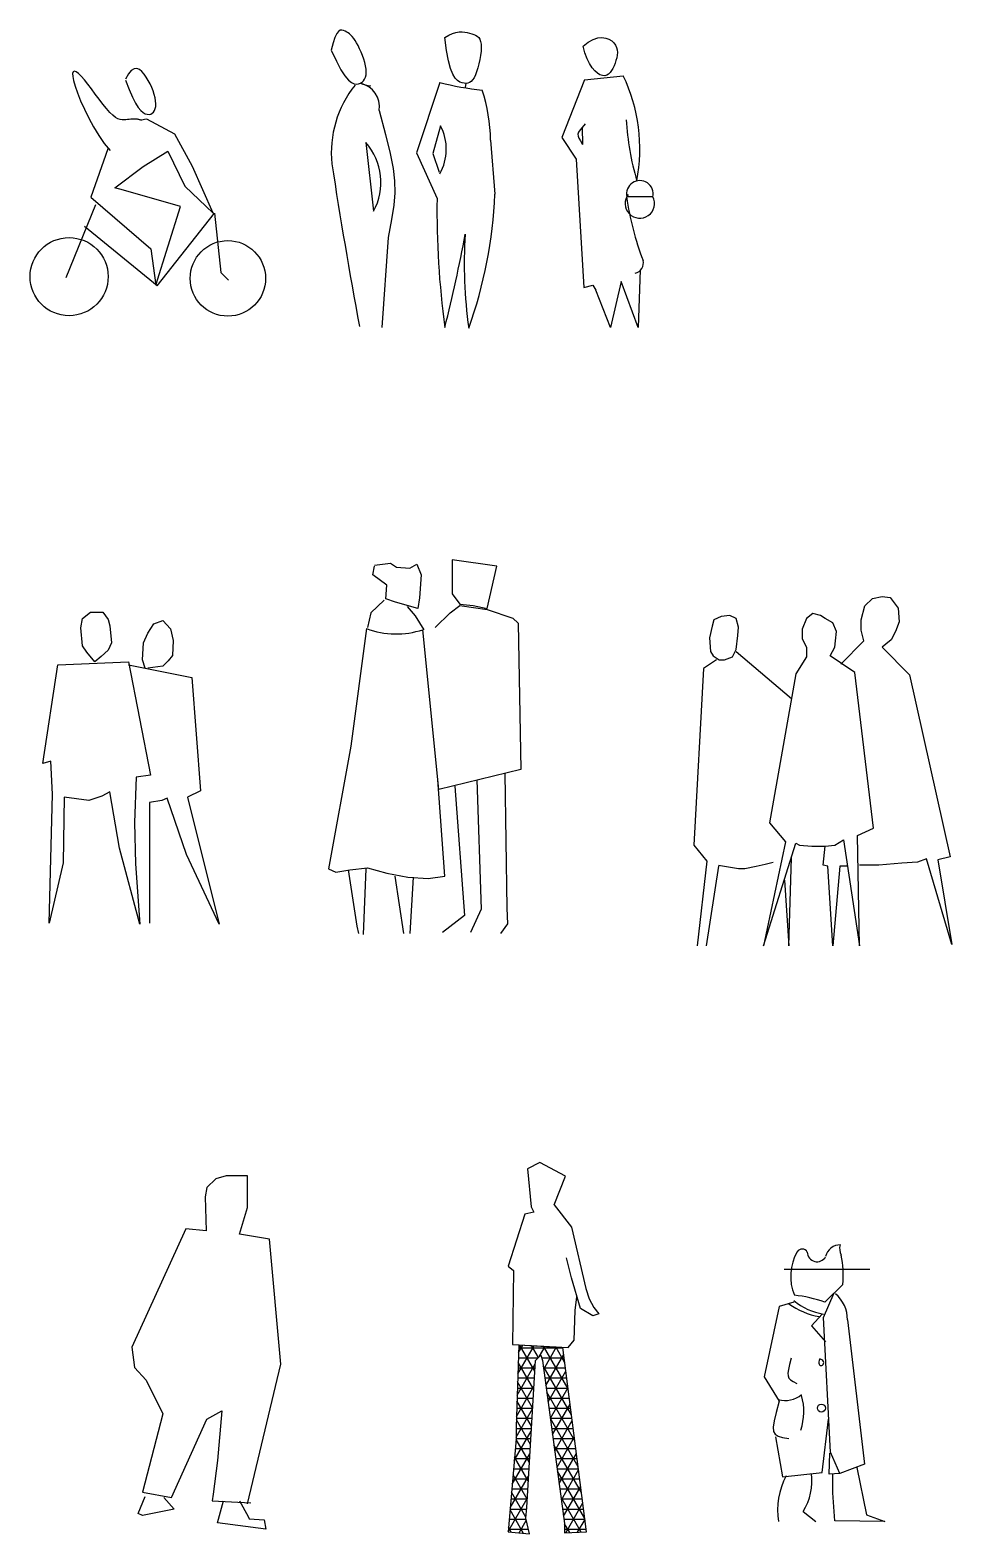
# Model space of a CAD drawing. Extents: x -42728 to 99010, y -18674 to 47645.
# Drawn here: x 74477 to 79053, y -2822 to 4638 of the extents above; entities that cross this region are included whole.
import ezdxf

# ---------------------------------------------------------------- set-up
doc = ezdxf.new("R2010")
doc.units = 0
doc.header["$LTSCALE"] = 100
doc.header["$MEASUREMENT"] = 0
doc.layers.get('0').update_dxf_attribs({"linetype": 'CONTINUOUS'})

# ---------------------------------------------------------------- blocks, each defined once
blk = doc.blocks.new('A$C169B4673')
for p, q in [((6019.6, 7459.5), (6011.2, 7458.5)), ((6027.8, 7457.5), (6019.6, 7459.5)), ((5975.4, 7396.4), (5966.2, 7359.4)), ((5984.5, 7423.5), (5975.4, 7396.4)), ((5993.6, 7441.9), (5984.5, 7423.5)), ((6002.5, 7453.1), (5993.6, 7441.9)), ((6011.2, 7458.5), (6002.5, 7453.1)), ((6035.7, 7453.9), (6027.8, 7457.5)), ((6043.1, 7449.8), (6035.7, 7453.9)), ((6050.3, 7445.3), (6043.1, 7449.8)), ((6057.3, 7440.2), (6050.3, 7445.3)), ((6064.2, 7434.1), (6057.3, 7440.2)), ((6071, 7427), (6064.2, 7434.1)), ((6077.9, 7418.4), (6071, 7427)), ((6085, 7408.4), (6077.9, 7418.4)), ((6092.3, 7396.5), (6085, 7408.4)), ((6099.8, 7382.6), (6092.3, 7396.5)), ((6530.1, 7422.4), (6550.2, 7434.5)), ((6538.7, 7357.6), (6530.1, 7422.4)), ((6550.2, 7434.5), (6568.7, 7442.8)), ((6568.7, 7442.8), (6585.7, 7447.9)), ((6585.7, 7447.9), (6601.3, 7450.3)), ((6601.3, 7450.3), (6615.6, 7450.6)), ((6615.6, 7450.6), (6629, 7449.3)), ((6629, 7449.3), (6641.4, 7447)), ((6641.4, 7447), (6653, 7444.1)), ((6653, 7444.1), (6663.9, 7441.2)), ((6663.9, 7441.2), (6674.1, 7438)), ((6674.1, 7438), (6683.3, 7434)), ((6683.3, 7434), (6691.5, 7428.9)), ((6691.5, 7428.9), (6698.4, 7422.3)), ((6698.4, 7422.3), (6704, 7413.8)), ((6704, 7413.8), (6708.1, 7403)), ((6708.1, 7403), (6710.5, 7389.5)), ((6710.5, 7389.5), (6711.1, 7373.1)), ((7216.6, 7380.4), (7242.3, 7400.3)), ((7242.3, 7400.3), (7266.5, 7413.4)), ((7266.5, 7413.4), (7289.2, 7420.6)), ((7289.2, 7420.6), (7310, 7422.5)), ((7310, 7422.5), (7328.7, 7420.2)), ((7328.7, 7420.2), (7345, 7414.5)), ((7345, 7414.5), (7358.8, 7406.2)), ((7358.8, 7406.2), (7369.9, 7396.1)), ((7369.9, 7396.1), (7377.9, 7385.1)), ((7377.9, 7385.1), (7383.2, 7373.3)), ((5966.2, 7359.4), (5992.1, 7304.8)), ((6107.5, 7367.2), (6099.8, 7382.6)), ((6114.9, 7350.6), (6107.5, 7367.2)), ((6121.8, 7333.3), (6114.9, 7350.6)), ((6128, 7315.7), (6121.8, 7333.3)), ((6133.2, 7298.3), (6128, 7315.7)), ((6548.4, 7306.9), (6538.7, 7357.6)), ((6704.3, 7313.1), (6699.7, 7292.1)), ((6707.8, 7334.2), (6704.3, 7313.1)), ((6710.2, 7354.4), (6707.8, 7334.2)), ((6711.1, 7373.1), (6710.2, 7354.4)), ((7225.5, 7346.6), (7216.6, 7380.4)), ((7236.1, 7317.5), (7225.5, 7346.6)), ((7248, 7293), (7236.1, 7317.5)), ((7383.5, 7321.5), (7379.9, 7308.1)), ((7383.2, 7373.3), (7386.2, 7360.9)), ((7386, 7334.8), (7383.5, 7321.5)), ((7387, 7348), (7386, 7334.8)), ((7386.2, 7360.9), (7387, 7348)), ((4685.8, 7252.8), (4682.9, 7244.3)), ((4682.9, 7244.3), (4683.3, 7229.8)), ((4691.8, 7255.5), (4685.8, 7252.8)), ((4700.6, 7252.6), (4691.8, 7255.5)), ((4711.9, 7244.4), (4700.6, 7252.6)), ((4725.5, 7231.1), (4711.9, 7244.4)), ((4960, 7242), (4945.7, 7215.7)), ((4974.1, 7258.7), (4960, 7242)), ((4987.9, 7267), (4974.1, 7258.7)), ((5001.2, 7268.2), (4987.9, 7267)), ((5014.1, 7263.4), (5001.2, 7268.2)), ((5026.3, 7254), (5014.1, 7263.4)), ((5037.9, 7241), (5026.3, 7254)), ((5048.7, 7225.8), (5037.9, 7241)), ((5992.1, 7304.8), (6014.9, 7263.1)), ((6014.9, 7263.1), (6034.8, 7232.5)), ((6137.2, 7281.4), (6133.2, 7298.3)), ((6136.5, 7226.4), (6139.1, 7237.9)), ((6139.6, 7265.5), (6137.2, 7281.4)), ((6139.1, 7237.9), (6140.2, 7251)), ((6140.2, 7251), (6139.6, 7265.5)), ((6559.1, 7268.5), (6548.4, 7306.9)), ((6570.4, 7240.7), (6559.1, 7268.5)), ((6582.1, 7221.5), (6570.4, 7240.7)), ((6681.9, 7236.8), (6675.2, 7223.3)), ((6688.3, 7253.2), (6681.9, 7236.8)), ((6694.3, 7271.9), (6688.3, 7253.2)), ((6699.7, 7292.1), (6694.3, 7271.9)), ((7260.8, 7273), (7248, 7293)), ((7274.1, 7257.2), (7260.8, 7273)), ((7287.4, 7245.5), (7274.1, 7257.2)), ((7300.4, 7237.7), (7287.4, 7245.5)), ((7312.6, 7233.6), (7300.4, 7237.7)), ((7333.8, 7235.7), (7323.8, 7233.1)), ((7342.8, 7241.1), (7333.8, 7235.7)), ((7350.9, 7248.9), (7342.8, 7241.1)), ((7358.1, 7258.5), (7350.9, 7248.9)), ((7364.6, 7269.7), (7358.1, 7258.5)), ((7370.3, 7282), (7364.6, 7269.7)), ((7375.4, 7294.9), (7370.3, 7282)), ((7379.9, 7308.1), (7375.4, 7294.9)), ((4683.3, 7229.8), (4687.3, 7209)), ((4687.3, 7209), (4695.2, 7181.7)), ((4695.2, 7181.7), (4707, 7148)), ((4741.1, 7213.1), (4725.5, 7231.1)), ((4758.3, 7191.5), (4741.1, 7213.1)), ((4776.5, 7167.3), (4758.3, 7191.5)), ((4795.4, 7141.9), (4776.5, 7167.3)), ((4945.7, 7211.5), (4963.3, 7164.5)), ((4963.3, 7164.5), (4979.6, 7127)), ((5058.6, 7209.5), (5048.7, 7225.8)), ((5067.6, 7192.5), (5058.6, 7209.5)), ((5075.6, 7175.1), (5067.6, 7192.5)), ((5082.4, 7157.6), (5075.6, 7175.1)), ((6034.8, 7232.5), (6052.2, 7211.6)), ((6052.2, 7211.6), (6067.3, 7198.7)), ((6067.3, 7198.7), (6080.6, 7192.2)), ((6080.6, 7192.2), (6092.2, 7190.6)), ((6092.2, 7190.6), (6102.5, 7192.3)), ((6102.5, 7192.3), (6111.7, 7195.9)), ((6111.7, 7195.9), (6119.8, 7201.1)), ((6119.8, 7201.1), (6126.7, 7207.9)), ((6126.7, 7207.9), (6132.3, 7216.4)), ((6132.3, 7216.4), (6136.5, 7226.4)), ((6505.6, 7199.7), (6390, 6850.8)), ((6593.8, 7209.2), (6582.1, 7221.5)), ((6605.2, 7201.9), (6593.8, 7209.2)), ((6616.2, 7197.9), (6605.2, 7201.9)), ((6626.4, 7195.6), (6616.2, 7197.9)), ((6635.9, 7194.9), (6626.4, 7195.6)), ((6635.2, 7195.4), (6631.6, 7174.4)), ((6644.8, 7196.1), (6635.9, 7194.9)), ((6653.1, 7199.3), (6644.8, 7196.1)), ((6660.9, 7204.8), (6653.1, 7199.3)), ((6668.2, 7212.7), (6660.9, 7204.8)), ((6675.2, 7223.3), (6668.2, 7212.7)), ((7223.6, 7212.3), (7111.5, 6926.5)), ((7223.6, 7212.3), (7416.2, 7233.3)), ((7323.8, 7233.1), (7312.6, 7233.6)), ((4707, 7148), (4722.5, 7109.3)), ((4722.5, 7109.3), (4741.3, 7067.1)), ((4814.4, 7116.4), (4795.4, 7141.9)), ((4833, 7091.9), (4814.4, 7116.4)), ((4850.9, 7069.8), (4833, 7091.9)), ((4979.6, 7127), (4994.6, 7097.8)), ((4994.6, 7097.8), (5008.4, 7076)), ((5087.9, 7140.4), (5082.4, 7157.6)), ((5092, 7123.9), (5087.9, 7140.4)), ((5094.6, 7108.2), (5092, 7123.9)), ((5095.7, 7093.8), (5094.6, 7108.2)), ((5095.1, 7081), (5095.7, 7093.8)), ((4741.3, 7067.1), (4762.8, 7023.1)), ((4762.8, 7023.1), (4786.8, 6979)), ((4867.4, 7051.1), (4850.9, 7069.8)), ((4882.3, 7036.8), (4867.4, 7051.1)), ((4895.7, 7026.5), (4882.3, 7036.8)), ((4907.7, 7019.7), (4895.7, 7026.5)), ((4918.6, 7015.6), (4907.7, 7019.7)), ((4928.6, 7013.8), (4918.6, 7015.6)), ((4937.9, 7013.6), (4928.6, 7013.8)), ((4946.6, 7014.3), (4937.9, 7013.6)), ((4955, 7015.4), (4946.6, 7014.3)), ((4963.2, 7016.3), (4955, 7015.4)), ((4971.3, 7017), (4963.2, 7016.3)), ((4979, 7017.4), (4971.3, 7017)), ((4986.2, 7017.6), (4979, 7017.4)), ((4992.9, 7017.5), (4986.2, 7017.6)), ((4999, 7017.3), (4992.9, 7017.5)), ((5004.3, 7016.8), (4999, 7017.3)), ((5008.7, 7016.1), (5004.3, 7016.8)), ((5008.4, 7076), (5021, 7060.5)), ((5012.2, 7015.2), (5008.7, 7016.1)), ((5015.3, 7014.3), (5012.2, 7015.2)), ((5018.3, 7013.6), (5015.3, 7014.3)), ((5021.8, 7013.2), (5018.3, 7013.6)), ((5021, 7060.5), (5032.7, 7050.3)), ((5026.4, 7013.3), (5021.8, 7013.2)), ((5032.3, 7014), (5026.4, 7013.3)), ((5040.3, 7015.6), (5032.3, 7014)), ((5032.7, 7050.3), (5043.4, 7044.4)), ((5050.7, 7018.2), (5040.3, 7015.6)), ((5043.4, 7044.4), (5053.3, 7041.7)), ((5190.9, 6942.5), (5050.7, 7018.2)), ((5053.3, 7041.7), (5062.5, 7041.3)), ((5062.5, 7041.3), (5070.7, 7043.1)), ((5070.7, 7043.1), (5078, 7046.9)), ((5078, 7046.9), (5084.2, 7052.6)), ((5084.2, 7052.6), (5089.2, 7060.3)), ((5089.2, 7060.3), (5092.9, 7069.8)), ((5092.9, 7069.8), (5095.1, 7081)), ((6204.4, 7060.9), (6235.5, 6941.1)), ((4786.8, 6979), (4812.7, 6936.5)), ((5278.4, 6782.8), (5190.9, 6942.5)), ((6235.5, 6941.1), (6258.3, 6847.8)), ((6509.1, 6985.3), (6470.6, 6846.5)), ((7194.3, 6953.2), (7191.1, 6943.6)), ((7191.1, 6943.6), (7191.6, 6933.9)), ((7201.3, 6964), (7194.3, 6953.2)), ((7212.3, 6977.1), (7201.3, 6964)), ((7227.4, 6993.7), (7212.3, 6977.1)), ((7212.3, 6977.1), (7213.4, 6892.7)), ((4858.1, 6871), (4774, 6631.5)), ((4812.7, 6936.5), (4840.1, 6897.1)), ((4840.1, 6897.1), (4868.6, 6862.6)), ((6137.8, 6901.2), (6176.3, 6560.7)), ((6757.7, 6913.8), (6778.8, 6644.8)), ((7111.5, 6926.5), (7181.9, 6819)), ((7191.6, 6933.9), (7195.6, 6923)), ((7195.6, 6923), (7202.9, 6909.6)), ((7202.9, 6909.6), (7213.4, 6892.7)), ((5033.2, 6782.8), (5155.8, 6858.4)), ((5155.8, 6858.4), (5239.9, 6686.1)), ((6258.3, 6847.8), (6273.2, 6773.5)), ((6390, 6850.8), (6491.6, 6623.8)), ((6470.6, 6846.5), (6502.1, 6754.1)), ((7181.9, 6819), (7220.4, 6182.7)), ((4893.1, 6677.7), (5033.2, 6782.8)), ((5380, 6551.6), (5278.4, 6782.8)), ((6273.2, 6773.5), (6281, 6711)), ((4935.2, 6665.1), (4893.1, 6677.7)), ((5218.9, 6585.2), (4935.2, 6665.1)), ((5239.9, 6686.1), (5380, 6551.6)), ((6282, 6652.8), (6276.8, 6591.6)), ((6281, 6711), (6282, 6652.8)), ((4651.4, 6232.2), (4798.6, 6593.7)), ((4774, 6631.5), (5071.8, 6375.1)), ((5096.2, 6194.3), (5218.9, 6585.2)), ((6276.8, 6591.6), (6265.9, 6519.9)), ((7563.4, 6632.7), (7433.4, 6632.7)), ((5103.3, 6190.1), (5387, 6551.6)), ((5387, 6551.6), (5418.5, 6257.4)), ((6265.9, 6519.9), (6249.9, 6430.4)), ((5103.3, 6190.1), (4742.5, 6484.4)), ((6249.9, 6430.4), (6218.4, 5984.9)), ((5071.8, 6375.1), (5096.2, 6194.3)), ((7500.3, 6270.8), (7489.8, 5984.9)), ((5418.5, 6257.4), (5457, 6219.6)), ((7220.4, 6182.7), (7265.4, 6194.7)), ((7265.4, 6194.7), (7279.6, 6169.9)), ((7405.7, 6211.9), (7353.2, 5984.9)), ((7489.8, 5984.9), (7405.7, 6211.9)), ((7353.2, 5984.9), (7279.6, 6169.9)), ((6172.4, 4758.2), (6181.1, 4800.2)), ((6181.1, 4805.5), (6259.9, 4816)), ((6259.9, 4816), (6290.5, 4795)), ((6290.5, 4795), (6356.1, 4789.7)), ((6356.1, 4789.7), (6391.1, 4810.7)), ((6391.1, 4810.7), (6413, 4758.2)), ((6789.2, 4800.2), (6566.1, 4831.7)), ((6566.1, 4831.7), (6566.1, 4663.7)), ((6741.1, 4590.2), (6789.2, 4800.2)), ((6242.4, 4705.8), (6172.4, 4758.2)), ((6238, 4637.5), (6242.4, 4705.8)), ((6413, 4758.2), (6404.3, 4642.7)), ((6229.2, 4632.2), (6163.6, 4569.3)), ((6286.1, 4621.7), (6238, 4637.5)), ((6404.3, 4642.7), (6395.5, 4590.2)), ((6566.1, 4663.7), (6605.5, 4611.3)), ((8614.2, 4602.9), (8653.7, 4639.7)), ((8653.7, 4639.7), (8701.8, 4650.2)), ((8701.8, 4650.2), (8741.1, 4644.9)), ((8741.1, 4644.9), (8780.5, 4592.5)), ((4732.1, 4541.2), (4771.5, 4572.8)), ((4771.5, 4572.8), (4832.7, 4572.8)), ((4832.7, 4572.8), (4858.9, 4536)), ((6163.6, 4569.3), (6146.2, 4495.7)), ((6395.5, 4590.2), (6286.1, 4621.7)), ((6343, 4600.7), (6382.4, 4553.5)), ((6382.4, 4553.5), (6426.1, 4485.2)), ((6482.9, 4495.7), (6557.4, 4569.3)), ((6557.4, 4569.3), (6605.5, 4606)), ((6605.5, 4611.3), (6671.1, 4606)), ((6605.5, 4606), (6741.1, 4585)), ((6671.1, 4606), (6741.1, 4590.2)), ((6741.1, 4585), (6867.9, 4543)), ((7901.2, 4550.5), (7866.3, 4534.7)), ((7945, 4555.7), (7901.2, 4550.5)), ((7975.6, 4540), (7945, 4555.7)), ((8356.2, 4566.2), (8325.6, 4540)), ((8395.5, 4555.7), (8356.2, 4566.2)), ((8417.4, 4540), (8395.5, 4555.7)), ((8596.8, 4534.7), (8614.2, 4602.9)), ((8780.5, 4592.5), (8784.9, 4524.2)), ((4723.3, 4494), (4732.1, 4541.2)), ((4732.1, 4404.7), (4723.3, 4494)), ((4858.9, 4536), (4867.7, 4504.5)), ((4867.7, 4504.5), (4876.5, 4420.6)), ((5055.8, 4467.8), (5086.4, 4515.1)), ((5086.4, 4515.1), (5130.2, 4530.8)), ((5130.2, 4530.8), (5169.5, 4488.8)), ((5169.5, 4488.8), (5182.7, 4431)), ((6141.8, 4490.5), (6063.1, 3907.8)), ((6500.5, 3692.6), (6421.7, 4485.2)), ((6867.9, 4543), (6894.1, 4516.8)), ((6894.1, 4516.8), (6907.3, 3792.4)), ((7857.5, 4503.2), (7844.4, 4445.5)), ((7866.3, 4534.7), (7857.5, 4503.2)), ((7988.7, 4498), (7975.6, 4540)), ((7984.3, 4456), (7988.7, 4498)), ((8325.6, 4540), (8303.7, 4487.5)), ((8303.7, 4487.5), (8303.7, 4440.2)), ((8456.8, 4518.9), (8417.4, 4540)), ((8474.3, 4476.9), (8456.8, 4518.9)), ((8469.9, 4429.7), (8474.3, 4476.9)), ((8596.8, 4482.2), (8596.8, 4534.7)), ((8609.9, 4429.7), (8596.8, 4482.2)), ((8767.4, 4476.9), (8745.5, 4434.9)), ((8784.9, 4524.2), (8767.4, 4476.9)), ((4754, 4373.3), (4732.1, 4404.7)), ((4876.5, 4420.6), (4858.9, 4383.8)), ((5029.5, 4336.5), (5034, 4420.6)), ((5034, 4420.6), (5055.8, 4467.8)), ((5182.7, 4431), (5178.3, 4357.5)), ((7844.4, 4445.5), (7848.7, 4377.2)), ((7975.6, 4387.7), (7984.3, 4456)), ((8303.7, 4440.2), (8325.6, 4398.2)), ((8465.5, 4398.2), (8469.9, 4429.7)), ((8609.9, 4429.7), (8496.2, 4314.2)), ((8719.2, 4414), (8701.8, 4398.2)), ((8745.5, 4434.9), (8719.2, 4414)), ((4793.3, 4326.1), (4754, 4373.3)), ((4823.9, 4352.3), (4793.3, 4326.1)), ((4858.9, 4383.8), (4823.9, 4352.3)), ((5042.7, 4294.5), (5029.5, 4336.5)), ((5156.4, 4331.3), (5130.2, 4305)), ((5178.3, 4357.5), (5156.4, 4331.3)), ((7879.4, 4335.2), (7813.7, 4293.2)), ((7848.7, 4377.2), (7861.8, 4356.2)), ((7861.8, 4356.2), (7892.5, 4335.2)), ((7892.5, 4335.2), (7918.7, 4335.2)), ((7918.7, 4335.2), (7958.1, 4351)), ((7958.1, 4351), (7975.6, 4387.7)), ((7975.6, 4377.2), (8251.2, 4143.6)), ((8325.6, 4351), (8273, 4267)), ((8325.6, 4398.2), (8325.6, 4351)), ((8443.6, 4356.2), (8465.5, 4398.2)), ((8566.1, 4272.2), (8443.6, 4356.2)), ((8701.8, 4398.2), (8837.4, 4261.7)), ((4535.3, 3822.1), (4609.6, 4310.3)), ((4609.6, 4310.3), (4959.6, 4326.1)), ((4959.6, 4326.1), (5069, 3764.4)), ((4959.6, 4310.3), (5274.6, 4247.3)), ((5130.2, 4305), (5055.8, 4294.5)), ((7813.7, 4293.2), (7765.6, 3416.6)), ((8273, 4267), (8141.8, 3526.8)), ((8658, 3500.6), (8566.1, 4272.2)), ((8837.4, 4261.7), (9038.6, 3358.9)), ((5274.6, 4247.3), (5318.2, 3685.6)), ((6063.1, 3907.8), (5953.7, 3298.9)), ((4574.6, 3832.6), (4535.3, 3822.1)), ((4583.4, 3669.9), (4574.6, 3832.6)), ((4998.9, 3753.9), (4990.2, 3528.1)), ((5069, 3764.4), (4998.9, 3753.9)), ((6531.1, 3262.1), (6496.1, 3739.8)), ((6907.3, 3792.4), (6500.5, 3692.6)), ((6688.5, 3739.8), (6710.4, 3099.4)), ((6828.6, 3771.3), (6837.3, 3104.7)), ((4565.9, 3029.5), (4583.4, 3669.9)), ((4828.4, 3659.4), (4762.7, 3638.4)), ((4867.7, 3680.4), (4828.4, 3659.4)), ((4915.8, 3402.1), (4867.7, 3680.4)), ((5318.2, 3685.6), (5252.7, 3654.2)), ((6579.2, 3708.4), (6627.3, 3067.9)), ((4640.2, 3654.2), (4635.9, 3328.7)), ((4762.7, 3638.4), (4640.2, 3654.2)), ((5125.8, 3638.4), (5064.5, 3627.9)), ((5064.5, 3627.9), (5064.5, 3029.5)), ((5152, 3648.9), (5125.8, 3638.4)), ((5248.3, 3370.7), (5152, 3648.9)), ((5252.7, 3654.2), (5410.2, 3024.2)), ((4990.2, 3528.1), (4994.6, 3323.5)), ((8141.8, 3526.8), (8220.6, 3432.3)), ((8220.6, 3432.3), (8111.2, 2917.9)), ((8465.5, 3416.6), (8509.3, 3442.9)), ((8509.3, 3442.9), (8588, 2917.9)), ((8579.3, 3463.8), (8658, 3500.6)), ((8588, 2917.9), (8579.3, 3463.8)), ((5016.4, 3024.2), (4915.8, 3402.1)), ((5410.2, 3024.2), (5248.3, 3370.7)), ((7765.6, 3416.6), (7831.3, 3337.8)), ((8111.2, 2917.9), (8273, 3427.1)), ((8273, 3427.1), (8290.6, 3416.6)), ((8290.6, 3416.6), (8351.8, 3411.3)), ((8351.8, 3411.3), (8417.4, 3411.3)), ((8408.6, 3316.9), (8417.4, 3411.3)), ((8417.4, 3411.3), (8465.5, 3416.6)), ((9038.6, 3358.9), (8977.3, 3343.1)), ((4635.9, 3328.7), (4565.9, 3029.5)), ((4994.6, 3323.5), (5016.4, 3024.2)), ((5953.7, 3298.9), (5988.7, 3283.2)), ((5988.7, 3283.2), (6058.6, 3293.6)), ((6049.9, 3293.6), (6093.6, 3015.4)), ((6058.6, 3293.6), (6146.2, 3304.1)), ((6137.4, 3298.9), (6124.3, 2973.4)), ((6146.2, 3304.1), (6242.4, 3277.9)), ((7831.3, 3337.8), (7783.1, 2917.9)), ((7888.1, 3311.6), (7826.8, 2917.9)), ((7888.1, 3316.9), (7988.7, 3301.1)), ((7988.7, 3301.1), (8019.3, 3301.1)), ((8019.3, 3301.1), (8076.2, 3311.6)), ((8076.2, 3311.6), (8120, 3322.1)), ((8120, 3322.1), (8159.3, 3332.6)), ((8238, 2917.9), (8251.2, 3353.6)), ((8430.5, 3311.6), (8408.6, 3316.9)), ((8456.8, 2917.9), (8430.5, 3311.6)), ((8491.7, 3311.6), (8456.8, 2917.9)), ((8526.8, 3311.6), (8491.7, 3311.6)), ((8631.8, 3316.9), (8588, 3316.9)), ((8684.2, 3316.9), (8631.8, 3316.9)), ((8798, 3327.3), (8684.2, 3316.9)), ((8876.7, 3332.6), (8798, 3327.3)), ((8920.5, 3348.4), (8876.7, 3332.6)), ((9047.3, 2923.2), (8920.5, 3348.4)), ((8977.3, 3343.1), (9047.3, 2923.2)), ((6242.4, 3277.9), (6347.4, 3256.9)), ((6281.8, 3262.1), (6325.5, 2978.6)), ((6347.4, 3256.9), (6448, 3251.6)), ((6373.6, 3256.9), (6356.1, 2978.6)), ((6448, 3251.6), (6531.1, 3262.1)), ((8216.2, 3243.3), (8238, 2917.9)), ((6627.3, 3067.9), (6518, 2984)), ((6710.4, 3099.4), (6658, 2984)), ((6837.3, 3104.7), (6841.7, 3025.9)), ((6093.6, 3015.4), (6102.4, 2978.6)), ((6841.7, 3025.9), (6806.7, 2978.6)), ((7002.2, 1842.6), (6941, 1811.1)), ((6941, 1811.1), (6958.5, 1622.1)), ((7129.1, 1774.3), (7002.2, 1842.6)), ((5349.3, 1718.7), (5340.5, 1671.4)), ((5393.1, 1760.7), (5349.3, 1718.7)), ((5445.5, 1776.4), (5393.1, 1760.7)), ((5550.6, 1776.4), (5445.5, 1776.4)), ((5550.6, 1619), (5550.6, 1776.4)), ((7072.2, 1632.6), (7129.1, 1774.3)), ((5340.5, 1671.4), (5345, 1503.4)), ((5511.2, 1487.7), (5550.6, 1619)), ((6927.9, 1585.3), (6844.7, 1328.1)), ((6971.6, 1595.8), (6927.9, 1585.3)), ((6958.5, 1622.1), (6971.6, 1595.8)), ((7072.2, 1632.6), (7159.7, 1522.4)), ((5244.3, 1513.9), (4977.5, 926)), ((5345, 1503.4), (5244.3, 1513.9)), ((7159.7, 1522.4), (7229.7, 1217.9)), ((5659.9, 1461.4), (5511.2, 1487.7)), ((5716.8, 842), (5659.9, 1461.4)), ((7159.7, 1270.4), (7133.5, 1370.1)), ((6844.7, 1328.1), (6871, 1307.1)), ((6871, 1307.1), (6866.6, 939.7)), ((7203.5, 1118.1), (7159.7, 1270.4)), ((8214.8, 1313), (8316.9, 1313)), ((8316.9, 1313), (8413.5, 1313)), ((8413.5, 1313), (8537.3, 1313)), ((8537.3, 1313), (8639.4, 1313)), ((7229.7, 1217.9), (7247.2, 1165.3)), ((8409.9, 1073.9), (8462.4, 1195.8)), ((8506, 1237.9), (8416.2, 1149.7)), ((7177.2, 1107.6), (7186, 1175.9)), ((7247.2, 1165.3), (7269.1, 1123.4)), ((7269.1, 1123.4), (7295.3, 1091.9)), ((8189.2, 1128.5), (8115.6, 779.7)), ((8262.7, 1149.6), (8189.2, 1128.5)), ((7172.8, 960.7), (7177.2, 1107.6)), ((7264.7, 1081.4), (7203.5, 1118.1)), ((7295.3, 1091.9), (7264.7, 1081.4)), ((8402.9, 1090.7), (8350.3, 1031.8)), ((8444.9, 405.6), (8409.9, 1073.9)), ((8529, 1061.3), (8613, 346.8)), ((8350.3, 1031.8), (8420.4, 952)), ((4977.5, 926), (4990.6, 826.3)), ((6866.6, 939.7), (7142.2, 923.9)), ((6897.2, 937.9), (6884.1, 530.2)), ((6892.6, 794.1), (6973.1, 933.6)), ((6896, 900), (6917.2, 936.8)), ((6896.7, 923.5), (7116.7, 923.5)), ((6897.2, 937.9), (7116.5, 925.4)), ((6977.1, 806.5), (6901.4, 937.7)), ((6995, 875.5), (6961.1, 934.3)), ((7000.6, 881.2), (7029, 930.4)), ((7143, 719.2), (7020.8, 930.9)), ((7021.3, 817), (7084.9, 927.2)), ((7126.4, 847.9), (7080.5, 927.5)), ((7234.1, 10.5), (7116.5, 925.4)), ((7142.2, 923.9), (7172.8, 960.7)), ((4990.6, 826.3), (5047.5, 763.3)), ((5550.6, 149.1), (5716.8, 842)), ((6889.2, 688.3), (6979.4, 844.4)), ((6893.5, 823.5), (6978.1, 823.5)), ((6971.7, 715.9), (6894.4, 849.8)), ((6895.1, 873.5), (6992.9, 873.5)), ((6936.6, 131.3), (6980.4, 860.9)), ((6980.4, 860.9), (7006.6, 887.2)), ((7006.6, 887.2), (7015.3, 860.9)), ((7011.1, 873.5), (7123.1, 873.5)), ((7015.3, 860.9), (7124.7, 52.5)), ((7159.5, 590.6), (7019, 833.9)), ((7020.4, 823.5), (7129.6, 823.5)), ((7032.2, 736), (7121, 889.8)), ((8240.8, 840.2), (8235.4, 815.8)), ((8248.8, 872.2), (8240.8, 840.2)), ((8386.4, 853.5), (8386.2, 847.5)), ((8386.2, 847.5), (8387.6, 842.6)), ((8388.3, 860.4), (8386.4, 853.5)), ((8387.6, 842.6), (8390, 838.7)), ((8392.4, 867.9), (8388.3, 860.4)), ((8390, 838.7), (8393.4, 836.2)), ((8401.2, 864.3), (8392.4, 867.9)), ((8393.4, 836.2), (8397.2, 835)), ((8397.2, 835), (8401.1, 835.4)), ((8401.1, 835.4), (8404.9, 837.3)), ((8407.1, 859.8), (8401.2, 864.3)), ((8404.9, 837.3), (8408.1, 840.6)), ((8410.2, 854.8), (8407.1, 859.8)), ((8408.1, 840.6), (8410.4, 844.9)), ((8411.2, 849.7), (8410.2, 854.8)), ((8410.4, 844.9), (8411.2, 849.7)), ((5047.5, 763.3), (5130.6, 595.3)), ((6966.2, 625.3), (6891.3, 755)), ((6891.9, 773.5), (6975.1, 773.5)), ((7027.2, 773.5), (7136, 773.5)), ((7043.2, 655), (7131.5, 808)), ((8115.6, 779.7), (8189.2, 657.8)), ((8235.4, 815.8), (8233, 797.5)), ((8233, 797.5), (8233.9, 783.9)), ((8233.9, 783.9), (8238.4, 773.4)), ((8238.4, 773.4), (8246.8, 764.6)), ((8246.8, 764.6), (8259.5, 755.9)), ((8259.5, 755.9), (8276.8, 746)), ((6885.8, 582.4), (6972.7, 732.8)), ((6888.7, 673.5), (6969.1, 673.5)), ((6890.3, 723.5), (6972.1, 723.5)), ((7033.9, 723.5), (7142.4, 723.5)), ((7176, 462), (7036.7, 703.3)), ((7040.7, 673.5), (7148.8, 673.5)), ((7054.2, 574), (7142.1, 726.2)), ((5349.3, 569), (5423.7, 611)), ((5423.7, 611), (5401.8, 364.3)), ((6884.1, 479.5), (6966, 621.2)), ((6887.1, 623.5), (6966.1, 623.5)), ((6960.8, 534.7), (6888.3, 660.3)), ((7047.5, 623.5), (7155.3, 623.5)), ((7065.1, 493), (7152.6, 644.4)), ((8174.3, 602.3), (8164.3, 560.3)), ((8189.2, 657.8), (8174.3, 602.3)), ((5130.6, 595.3), (5030, 206.9)), ((5174.4, 180.6), (5349.3, 569)), ((6884.1, 530.2), (6884.1, 472.5)), ((6884.1, 523.5), (6960.1, 523.5)), ((6955.4, 444.2), (6885.3, 565.5)), ((6885.5, 573.5), (6963.1, 573.5)), ((7054.2, 573.5), (7161.7, 573.5)), ((7192.6, 333.3), (7054.3, 572.7)), ((7061, 523.5), (7168.1, 523.5)), ((7076.1, 412), (7163.1, 562.6)), ((8164.3, 560.3), (8159.8, 529.8)), ((8159.8, 529.8), (8161.2, 508.6)), ((8402.9, 304.7), (8434.4, 569.5)), ((6884.1, 472.5), (6844.7, 10.5)), ((6874.8, 363.4), (6959.3, 509.6)), ((6949.9, 353.6), (6883.8, 468.1)), ((6884.1, 473.5), (6957.1, 473.5)), ((7067.8, 473.5), (7174.5, 473.5)), ((7087.1, 330.9), (7173.6, 480.8)), ((8161.2, 508.6), (8169.2, 494.4)), ((8169.2, 494.4), (8184.3, 485.2)), ((8171.7, 481.2), (8206.7, 283.7)), ((8184.3, 485.2), (8207.1, 478.7)), ((8207.1, 478.7), (8238.3, 472.8)), ((6864.8, 246), (6952.6, 398)), ((6875.7, 373.5), (6951.1, 373.5)), ((6944.5, 263), (6876.3, 381)), ((6880, 423.5), (6954.1, 423.5)), ((7209.1, 204.7), (7072, 442.1)), ((7074.5, 423.5), (7181, 423.5)), ((7081.3, 373.5), (7187.4, 373.5)), ((7098, 249.9), (7184.1, 399)), ((8437.9, 296.3), (8441.4, 401.4)), ((8490.4, 300.5), (8444.9, 405.6)), ((5401.8, 364.3), (5380, 196.4)), ((6871.4, 323.5), (6948.1, 323.5)), ((7088.1, 323.5), (7193.8, 323.5)), ((7225.6, 76), (7089.7, 311.5)), ((7109, 168.9), (7194.6, 317.2)), ((8206.7, 283.7), (8402.9, 304.7)), ((8490.4, 300.5), (8437.9, 296.3)), ((8613, 346.8), (8490.4, 300.5)), ((8574.5, 329.9), (8623.5, 94.6)), ((6854.8, 128.7), (6945.9, 286.4)), ((6867.2, 273.5), (6945.1, 273.5)), ((6939.1, 172.4), (6868.9, 293.9)), ((7094.8, 273.5), (7200.3, 273.5)), ((7119.9, 87.9), (7205.1, 235.5)), ((8455.4, 203.9), (8455.4, 296.3)), ((5008.1, 101.9), (5043.1, 185.8)), ((5030, 206.9), (5174.4, 180.6)), ((5135, 180.6), (5187.5, 122.8)), ((5380, 196.4), (5375.5, 164.9)), ((5375.5, 164.9), (5568, 154.4)), ((5401.8, 54.6), (5432.4, 164.9)), ((5511.2, 164.9), (5554.9, 86.1)), ((6844.8, 11.3), (6939.2, 174.9)), ((6858.6, 173.5), (6939.1, 173.5)), ((6932.6, 83.5), (6861.5, 206.8)), ((6862.9, 223.5), (6942.1, 223.5)), ((7101.6, 223.5), (7206.7, 223.5)), ((7206.5, 9.2), (7107.4, 180.9)), ((7108.4, 173.5), (7213.1, 173.5)), ((7130.1, 5.6), (7215.7, 153.7)), ((8465.9, 65.1), (8455.4, 203.9)), ((5030, 91.3), (5008.1, 101.9)), ((5187.5, 122.8), (5030, 91.3)), ((5554.9, 86.1), (5559.3, 75.6)), ((5559.3, 75.6), (5633.7, 70.4)), ((6921.5, 2.8), (6854, 119.6)), ((6854.4, 123.5), (6936, 123.5)), ((6932.3, 78.8), (6936.6, 131.3)), ((6949.8, 0), (6932.3, 78.8)), ((7115.1, 123.5), (7219.5, 123.5)), ((8308.3, 111.3), (8371.3, 61)), ((8623.5, 94.6), (8714.6, 61)), ((5642.4, 23.1), (5401.8, 54.6)), ((5633.7, 70.4), (5642.4, 23.1)), ((6844.7, 10.5), (6949.8, 0)), ((6845.8, 23.5), (6944.6, 23.5)), ((6860.2, 9), (6846.6, 32.5)), ((6850.1, 73.5), (6933.4, 73.5)), ((6898.9, 5.1), (6934.8, 67.2)), ((7121.9, 73.5), (7226, 73.5)), ((7124.7, 52.5), (7124.7, 5.3)), ((7150.3, 6.5), (7124.7, 50.8)), ((7124.7, 23.5), (7232.4, 23.5)), ((7124.7, 5.3), (7234.1, 10.5)), ((7189.5, 8.4), (7226.2, 71.9)), ((8714.6, 61), (8465.9, 65.1))]:
    blk.add_line(p, q)
for centre, radius in [((4665.4, 6236.4), 193.8), ((5453.5, 6227.9), 187.3), ((8399.3, 624.1), 19.8)]:
    blk.add_circle(centre, radius)
for centre, radius, start, end in [((6502.1, 6851.2), 535.3, 141.14534, 185.8995), ((6086.2, 7079), 119.6, 351.29461, 77.66175), ((6177.9, 7348.1), 166, 246.49829, 264.60986), ((6874.5, 8645.1), 1491.8, 255.6811, 263.88956), ((5897.6, 6895.7), 860.3, 1.20393, 18.01683), ((6657.7, 6871.5), 840.3, 349.06203, 25.49964), ((8824.1, 7100.9), 1396.5, 183.53654, 196.16511), ((6286.2, 6868.7), 251.5, 330.71898, 27.6171), ((5917.5, 6703.9), 295.8, 331.06329, 41.84562), ((33155, 10982.7), 27505.8, 188.75472, 190.45978), ((4535, 6738.1), 2245.8, 340.28933, 357.61882), ((7498.1, 6599.7), 73.2, 142.03698, 26.81862), ((7498.4, 6646.4), 66.4, 348.12259, 191.87741), ((10866.4, 6567), 4375.2, 179.2556, 187.64452), ((8843.6, 6831), 1425.2, 188.03223, 201.1429), ((-282.9, 7724), 7031.4, 345.68077, 349.53871), ((8846.4, 6296.8), 2219.9, 176.11345, 188.18694), ((7464.8, 6303.9), 51.2, 282.40333, 14.77014), ((6289.4, 4891.8), 427.6, 249.80426, 288.02399), ((8492.3, 1359.8), 73.9, 88.84153, 166.8824), ((8555.5, 1414.9), 65.8, 163.37682, 208.87559), ((8495.8, 1277.6), 248.9, 150.68129, 202.0901), ((8303.5, 1383.5), 29.4, 29.25901, 147.07529), ((8377.8, 1398.7), 48.6, 180.93604, 330.90826), ((8021.9, 1283.5), 486.2, 354.61956, 11.82647), ((8450.9, 1438.1), 365.2, 234.38724, 260.21127), ((8452.4, 1378.5), 290.9, 229.29687, 261.591), ((8197.1, 534.5), 653.1, 70.4017, 84.01925), ((8356.6, 1061.2), 172.4, 0.0209, 49.11725), ((8219.8, 787.6), 126.1, 254.31492, 310.27604), ((8007.6, 607), 304.4, 342.37576, 15.27074), ((8069.4, 263.7), 283.4, 327.46862, 7.46686), ((8551.5, 115.6), 369.8, 152.23759, 188.49615)]:
    blk.add_arc(centre, radius, start, end)

msp = doc.modelspace()

# ---------------------------------------------------------------- block references
msp.add_blockref('A$C169B4673', (70005.8221, -2821.91872))

doc.saveas('drawing.dxf')
